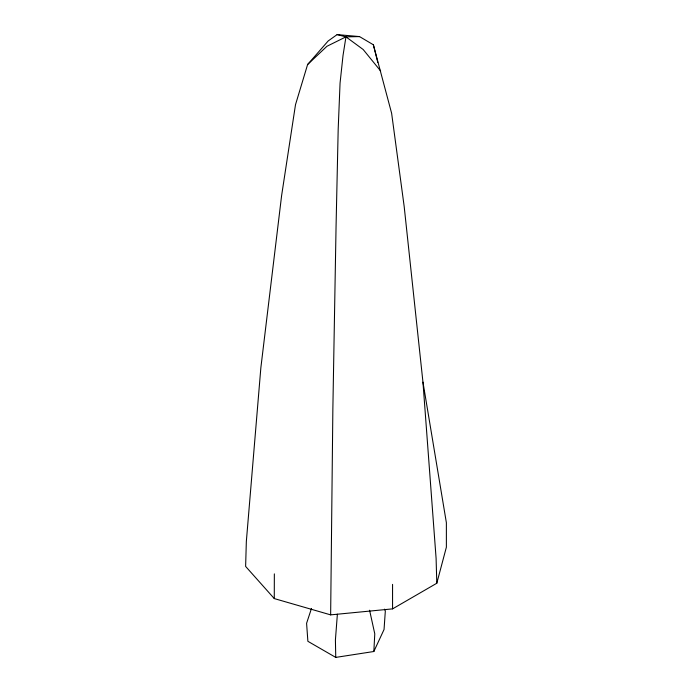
<?xml version="1.0" encoding="UTF-8"?>
<svg xmlns="http://www.w3.org/2000/svg" width="692" height="692" viewBox="0 0 692 692"><rect width="100%" height="100%" fill="white"/><g stroke="black" fill="none" stroke-linecap="round" stroke-linejoin="round"><path stroke-width="1.04" d="M274.274 598.58L245.625 566.419L246.335 541.507L260.858 367.755L281.609 195.611L295.493 104.726L307.603 64.529L328.155 40.975L337.125 34.6L359.529 36.589L373.369 44.781L391.62 113.254L404.18 206.493L422.959 382.14L446.375 522.694L446.375 547.199L436.799 583.244L392.563 608.873L330.646 614.868L274.274 598.58L274.343 573.876M311.487 608.441L306.591 623.284L307.879 641.302L335.75 657.4L373.836 651.509L374.779 633.829L369.58 610.223M337.376 614.202L335.412 639.918L335.75 657.4M359.529 36.589L345.957 36.858L343.024 55.49L340.057 83.092L338.189 129.153L336.053 226.76L332.861 408.946L330.646 614.868M373.836 651.509L384.043 629.521L385.323 611.097L384.596 609.124M307.603 64.529L326.935 46.286L345.957 36.858L363.17 49.504L380.661 71.008M337.125 34.6L345.957 36.858M373.369 44.781L377.78 62.418M422.959 382.14L436.098 558.349L436.799 583.244M392.563 584.368L392.563 608.873"/></g></svg>
